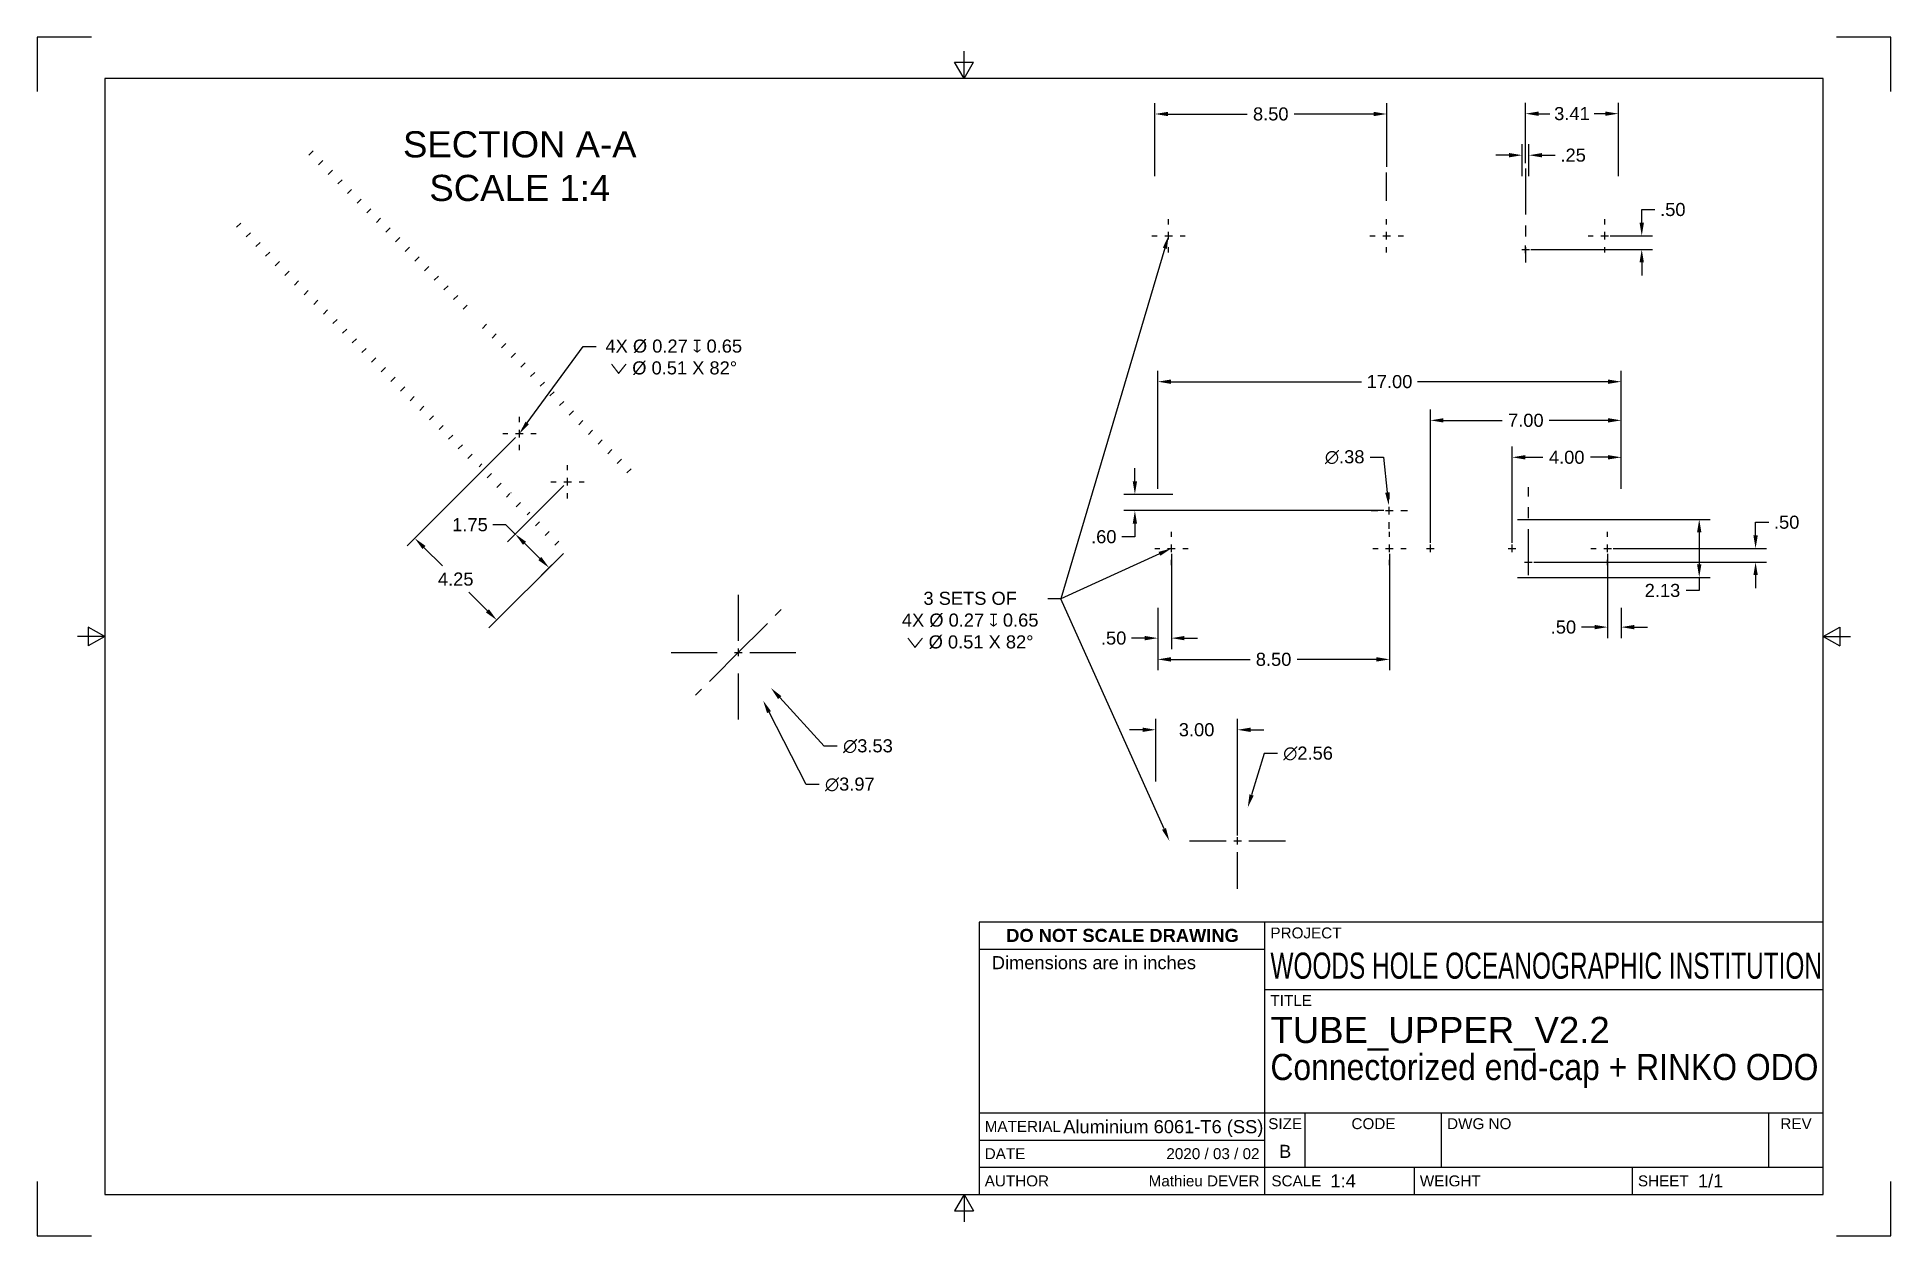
# Paper-space layout 'Sheet1' of a CAD drawing. Header units: inches. Extents: x 0 to 17, y 0 to 11.
import ezdxf
from ezdxf import colors
from ezdxf.entities.mleader import LeaderData, LeaderLine
from ezdxf.enums import TextEntityAlignment as Align
from ezdxf.math import Vec2, Vec3

# ---------------------------------------------------------------- set-up
doc = ezdxf.new("R2010")
doc.units = ezdxf.units.IN
doc.header["$LTSCALE"] = 0.75
doc.header["$MEASUREMENT"] = 0
doc.linetypes.add('CENTER2', pattern=[1.125, 0.75, -0.125, 0.125, -0.125])
for name, color, linetype, lineweight in [('Annotations', 7, 'Continuous', 25), ('Center Lines', 7, 'CENTER2', 25), ('Dimensions', 7, 'Continuous', 25), ('Hatching', 7, 'Continuous', 25)]:
    doc.layers.add(name, color=color, linetype=linetype, lineweight=lineweight)
doc.layers.add('Border', color=7, linetype='Continuous')
doc.layers.add('Titleblock', color=7, linetype='Continuous')
doc.styles.add('FusionTitle', font='Arial Unicode.ttf')
doc.styles.get("Standard").update_dxf_attribs({"font": 'Arial.ttf'})
doc.dimstyles.get("Standard").update_dxf_attribs({"dimtxt": 0.12, "dimasz": 0.12, "dimexe": 0.1, "dimexo": 0.05, "dimgap": 0.06, "dimtad": 0, "dimtih": 1, "dimtoh": 1, "dimzin": 4, "dimdsep": 46, "dimtxsty": 'Standard', "dimcen": 0, "dimclrd": 256, "dimclre": 256, "dimclrt": 256, "dimadec": 3, "dimazin": 1, "dimtp": 0.01, "dimtm": 0.01, "dimtfac": 1, "dimtofl": 0, "dimtmove": 0, "dimatfit": 3, "dimfxl": 1, "dimtolj": 1, "dimtzin": 4, "dimarcsym": 1})

# ---------------------------------------------------------------- blocks, each defined once
blk = doc.blocks.new('ANSI_B_SHEET')
at = {"layer": 'Border'}
for p, q in [((0.5, 11), (0, 11)), ((0, 11), (0, 10.5)), ((17, 11), (16.5, 11)), ((17, 10.5), (17, 11)), ((8.413, 10.77), (8.587, 10.77)), ((8.5, 10.62), (8.413, 10.77)), ((8.5, 10.62), (8.5, 10.87)), ((8.5, 10.62), (8.587, 10.77)), ((16.38, 10.62), (0.62, 10.62)), ((0.62, 10.62), (0.62, 0.38)), ((16.38, 0.38), (16.38, 10.62)), ((0.62, 5.5), (0.37, 5.5)), ((0.47, 5.587), (0.47, 5.413)), ((0.62, 5.5), (0.47, 5.587)), ((0.62, 5.5), (0.47, 5.413)), ((16.38, 5.5), (16.53, 5.587)), ((16.38, 5.5), (16.63, 5.5)), ((16.38, 5.5), (16.53, 5.413)), ((16.53, 5.587), (16.53, 5.413)), ((0, 0.5), (0, 0)), ((0.62, 0.38), (16.38, 0.38)), ((8.5, 0.38), (8.413, 0.23)), ((8.5, 0.38), (8.5, 0.13)), ((8.5, 0.38), (8.587, 0.23)), ((17, 0), (17, 0.5)), ((8.413, 0.23), (8.587, 0.23)), ((0, 0), (0.5, 0)), ((16.5, 0), (17, 0))]:
    blk.add_line(p, q, dxfattribs=at)
blk = doc.blocks.new('*U18')
at = {"layer": 'Center Lines', "color": 0, "ltscale": 0.75, "transparency": 16777216}
for p, q in [((-0.153, 0), (-0.105, 0)), ((0, 0.105), (0, 0.153)), ((0.105, 0), (0.153, 0)), ((0, -0.153), (0, -0.105))]:
    blk.add_line(p, q, dxfattribs=at)
at = {"layer": 'Center Lines', "color": 0, "linetype": 'Continuous', "ltscale": 0.75, "transparency": 16777216}
for p, q in [((-0.035, 0), (0.035, 0)), ((0, -0.035), (0, 0.035))]:
    blk.add_line(p, q, dxfattribs=at)
blk = doc.blocks.new('*U19')
at = {"layer": 'Center Lines', "color": 0, "ltscale": 0.75, "transparency": 16777216}
for p, q in [((-0.153, 0), (-0.105, 0)), ((0, 0.105), (0, 0.153)), ((0.105, 0), (0.153, 0)), ((0, -0.153), (0, -0.105))]:
    blk.add_line(p, q, dxfattribs=at)
at = {"layer": 'Center Lines', "color": 0, "linetype": 'Continuous', "ltscale": 0.75, "transparency": 16777216}
for p, q in [((-0.035, 0), (0.035, 0)), ((0, -0.035), (0, 0.035))]:
    blk.add_line(p, q, dxfattribs=at)
blk = doc.blocks.new('*U20')
at = {"layer": 'Center Lines', "color": 0, "linetype": 'Continuous', "ltscale": 0.75, "transparency": 16777216}
for p, q in [((-0.035, 0), (0.035, 0)), ((0, -0.035), (0, 0.035))]:
    blk.add_line(p, q, dxfattribs=at)
blk = doc.blocks.new('*U21')
at = {"layer": 'Center Lines', "color": 0, "linetype": 'Continuous', "ltscale": 0.75, "transparency": 16777216}
for p, q in [((-0.035, 0), (0.035, 0)), ((0, -0.035), (0, 0.035))]:
    blk.add_line(p, q, dxfattribs=at)
blk = doc.blocks.new('*U22')
at = {"layer": 'Center Lines', "color": 0, "linetype": 'Continuous', "ltscale": 0.75, "transparency": 16777216}
for p, q in [((-0.035, 0), (0.035, 0)), ((0, -0.035), (0, 0.035))]:
    blk.add_line(p, q, dxfattribs=at)
blk = doc.blocks.new('*U23')
at = {"layer": 'Center Lines', "color": 0, "ltscale": 0.75, "transparency": 16777216}
for p, q in [((-0.153, 0), (-0.105, 0)), ((0, 0.105), (0, 0.153)), ((0.105, 0), (0.153, 0)), ((0, -0.153), (0, -0.105))]:
    blk.add_line(p, q, dxfattribs=at)
at = {"layer": 'Center Lines', "color": 0, "linetype": 'Continuous', "ltscale": 0.75, "transparency": 16777216}
for p, q in [((-0.035, 0), (0.035, 0)), ((0, -0.035), (0, 0.035))]:
    blk.add_line(p, q, dxfattribs=at)
blk = doc.blocks.new('*U24')
at = {"layer": 'Center Lines', "color": 0, "ltscale": 0.75, "transparency": 16777216}
blk.add_line((0, -0.403125), (0, 0.403125), dxfattribs=at)
blk = doc.blocks.new('*U25')
at = {"layer": 'Center Lines', "color": 0, "ltscale": 0.75, "transparency": 16777216}
for p, q in [((-0.167, 0), (-0.105, 0)), ((0, 0.105), (0, 0.167)), ((0.105, 0), (0.167, 0)), ((0, -0.167), (0, -0.105))]:
    blk.add_line(p, q, dxfattribs=at)
at = {"layer": 'Center Lines', "color": 0, "linetype": 'Continuous', "ltscale": 0.75, "transparency": 16777216}
for p, q in [((-0.035, 0), (0.035, 0)), ((0, -0.035), (0, 0.035))]:
    blk.add_line(p, q, dxfattribs=at)
blk = doc.blocks.new('*D26')
at = {"layer": 'Defpoints', "color": 0, "transparency": 16777216}
for p in [(13.527, 7.144), (14.527, 6.804), (13.527, 6.308)]:
    blk.add_point(p, dxfattribs=at)
at = {"layer": 'Dimensions', "lineweight": -2, "transparency": 16777216}
for p, q in [((13.527, 6.358), (13.527, 7.244)), ((13.647, 7.144), (13.809, 7.144)), ((14.407, 7.144), (14.245, 7.144)), ((14.527, 6.854), (14.527, 7.244))]:
    blk.add_line(p, q, dxfattribs=at)
at = {"layer": 'Dimensions', "transparency": 16777216}
for points in [[(13.647, 7.164), (13.647, 7.124), (13.527, 7.144)], [(14.407, 7.164), (14.407, 7.124), (14.527, 7.144)]]:
    blk.add_solid(points, dxfattribs=at)
at = {"layer": 'Dimensions', "transparency": 16777216, "insert": (14.027, 7.144), "char_height": 0.12, "attachment_point": 5}
blk.add_mtext('\\A1;4.00', dxfattribs=at)
blk = doc.blocks.new('*D27')
at = {"layer": 'Defpoints', "color": 0, "transparency": 16777216}
for p in [(14.527, 7.483), (14.527, 6.804), (12.777, 6.308)]:
    blk.add_point(p, dxfattribs=at)
at = {"layer": 'Dimensions', "lineweight": -2, "transparency": 16777216}
for p, q in [((12.777, 6.358), (12.777, 7.583)), ((12.897, 7.483), (13.436, 7.483)), ((14.407, 7.483), (13.867, 7.483)), ((14.527, 6.854), (14.527, 7.583))]:
    blk.add_line(p, q, dxfattribs=at)
at = {"layer": 'Dimensions', "transparency": 16777216}
for points in [[(12.897, 7.503), (12.897, 7.463), (12.777, 7.483)], [(14.407, 7.503), (14.407, 7.463), (14.527, 7.483)]]:
    blk.add_solid(points, dxfattribs=at)
at = {"layer": 'Dimensions', "transparency": 16777216, "insert": (13.652, 7.483), "char_height": 0.12, "attachment_point": 5}
blk.add_mtext('\\A1;7.00', dxfattribs=at)
blk = doc.blocks.new('*D28')
at = {"layer": 'Defpoints', "color": 0, "transparency": 16777216}
for p in [(10.277, 7.838), (10.277, 6.804), (14.527, 6.804)]:
    blk.add_point(p, dxfattribs=at)
at = {"layer": 'Dimensions', "lineweight": -2, "transparency": 16777216}
for p, q in [((10.277, 6.854), (10.277, 7.938)), ((10.397, 7.838), (12.145, 7.838)), ((14.407, 7.838), (12.658, 7.838)), ((14.527, 6.854), (14.527, 7.938))]:
    blk.add_line(p, q, dxfattribs=at)
at = {"layer": 'Dimensions', "transparency": 16777216}
for points in [[(10.397, 7.858), (10.397, 7.818), (10.277, 7.838)], [(14.407, 7.858), (14.407, 7.818), (14.527, 7.838)]]:
    blk.add_solid(points, dxfattribs=at)
at = {"layer": 'Dimensions', "transparency": 16777216, "insert": (12.402, 7.838), "char_height": 0.12, "attachment_point": 5}
blk.add_mtext('\\A1;17.00', dxfattribs=at)
blk = doc.blocks.new('*D29')
at = {"layer": 'Defpoints', "color": 0, "transparency": 16777216}
for p in [(14.402, 6.308), (15.759, 6.308), (13.675, 6.183)]:
    blk.add_point(p, dxfattribs=at)
at = {"layer": 'Dimensions', "lineweight": -2, "transparency": 16777216}
for p, q in [((15.759, 6.428), (15.759, 6.548)), ((15.759, 6.548), (15.879, 6.548)), ((14.452, 6.308), (15.859, 6.308)), ((13.725, 6.183), (15.859, 6.183)), ((15.759, 6.063), (15.759, 5.943))]:
    blk.add_line(p, q, dxfattribs=at)
at = {"layer": 'Dimensions', "transparency": 16777216}
for points in [[(15.739, 6.428), (15.779, 6.428), (15.759, 6.308)], [(15.739, 6.063), (15.779, 6.063), (15.759, 6.183)]]:
    blk.add_solid(points, dxfattribs=at)
at = {"layer": 'Dimensions', "transparency": 16777216, "insert": (16.044, 6.548), "char_height": 0.12, "attachment_point": 5}
blk.add_mtext('\\A1;.50', dxfattribs=at)
blk = doc.blocks.new('*D30')
at = {"layer": 'Defpoints', "color": 0, "transparency": 16777216}
for p in [(13.527, 6.575), (13.527, 6.042), (15.242, 6.042)]:
    blk.add_point(p, dxfattribs=at)
at = {"layer": 'Dimensions', "lineweight": -2, "transparency": 16777216}
for p, q in [((13.577, 6.575), (15.342, 6.575)), ((15.242, 6.455), (15.242, 6.162)), ((13.577, 6.042), (15.342, 6.042)), ((15.242, 6.042), (15.242, 5.922)), ((15.242, 5.922), (15.122, 5.922))]:
    blk.add_line(p, q, dxfattribs=at)
at = {"layer": 'Dimensions', "transparency": 16777216}
for points in [[(15.222, 6.455), (15.262, 6.455), (15.242, 6.575)], [(15.222, 6.162), (15.262, 6.162), (15.242, 6.042)]]:
    blk.add_solid(points, dxfattribs=at)
at = {"layer": 'Dimensions', "transparency": 16777216, "insert": (14.905, 5.922), "char_height": 0.12, "attachment_point": 5}
blk.add_mtext('\\A1;2.13', dxfattribs=at)
blk = doc.blocks.new('*D31')
at = {"layer": 'Defpoints', "color": 0, "transparency": 16777216}
for p in [(14.402, 6.308), (14.527, 5.812), (14.402, 5.586)]:
    blk.add_point(p, dxfattribs=at)
at = {"layer": 'Dimensions', "lineweight": -2, "transparency": 16777216}
for p, q in [((14.402, 6.258), (14.402, 5.486)), ((14.527, 5.762), (14.527, 5.486)), ((14.282, 5.586), (14.162, 5.586)), ((14.647, 5.586), (14.767, 5.586))]:
    blk.add_line(p, q, dxfattribs=at)
at = {"layer": 'Dimensions', "transparency": 16777216}
for points in [[(14.282, 5.606), (14.282, 5.566), (14.402, 5.586)], [(14.647, 5.606), (14.647, 5.566), (14.527, 5.586)]]:
    blk.add_solid(points, dxfattribs=at)
at = {"layer": 'Dimensions', "transparency": 16777216, "insert": (13.997, 5.586), "char_height": 0.12, "attachment_point": 5}
blk.add_mtext('\\A1;.50', dxfattribs=at)
blk = doc.blocks.new('*D32')
at = {"layer": 'Defpoints', "color": 0, "transparency": 16777216}
for p in [(10.402, 6.308), (10.277, 5.812), (10.277, 5.485)]:
    blk.add_point(p, dxfattribs=at)
at = {"layer": 'Dimensions', "lineweight": -2, "transparency": 16777216}
for p, q in [((10.402, 6.258), (10.402, 5.385)), ((10.277, 5.762), (10.277, 5.385)), ((10.157, 5.485), (10.037, 5.485)), ((10.522, 5.485), (10.642, 5.485))]:
    blk.add_line(p, q, dxfattribs=at)
at = {"layer": 'Dimensions', "transparency": 16777216}
for points in [[(10.157, 5.505), (10.157, 5.465), (10.277, 5.485)], [(10.522, 5.505), (10.522, 5.465), (10.402, 5.485)]]:
    blk.add_solid(points, dxfattribs=at)
at = {"layer": 'Dimensions', "transparency": 16777216, "insert": (9.872, 5.485), "char_height": 0.12, "attachment_point": 5}
blk.add_mtext('\\A1;.50', dxfattribs=at)
blk = doc.blocks.new('*D33')
at = {"layer": 'Defpoints', "color": 0, "transparency": 16777216}
for p in [(12.402, 6.308), (10.277, 5.812), (12.402, 5.29)]:
    blk.add_point(p, dxfattribs=at)
at = {"layer": 'Dimensions', "lineweight": -2, "transparency": 16777216}
for p, q in [((12.402, 6.258), (12.402, 5.19)), ((10.277, 5.762), (10.277, 5.19)), ((10.397, 5.29), (11.123, 5.29)), ((12.282, 5.29), (11.555, 5.29))]:
    blk.add_line(p, q, dxfattribs=at)
at = {"layer": 'Dimensions', "transparency": 16777216}
for points in [[(10.397, 5.31), (10.397, 5.27), (10.277, 5.29)], [(12.282, 5.31), (12.282, 5.27), (12.402, 5.29)]]:
    blk.add_solid(points, dxfattribs=at)
at = {"layer": 'Dimensions', "transparency": 16777216, "insert": (11.339, 5.29), "char_height": 0.12, "attachment_point": 5}
blk.add_mtext('\\A1;8.50', dxfattribs=at)
blk = doc.blocks.new('*D34')
at = {"layer": 'Defpoints', "color": 0, "transparency": 16777216}
for p in [(12.395, 6.702), (12.405, 6.609)]:
    blk.add_point(p, dxfattribs=at)
at = {"layer": 'Dimensions', "lineweight": -2, "transparency": 16777216}
for p, q in [((12.226, 7.145), (12.346, 7.145)), ((12.346, 7.145), (12.381, 6.821))]:
    blk.add_line(p, q, dxfattribs=at)
at = {"layer": 'Dimensions', "transparency": 16777216}
blk.add_solid([(12.401, 6.824), (12.362, 6.819), (12.395, 6.702)], dxfattribs=at)
at = {"layer": 'Dimensions', "transparency": 16777216, "insert": (11.991, 7.145), "char_height": 0.12, "attachment_point": 5}
blk.add_mtext('\\A1;∅.38', dxfattribs=at)
blk = doc.blocks.new('*D35')
at = {"layer": 'Defpoints', "color": 0, "transparency": 16777216}
for p in [(10.465, 6.804), (10.067, 6.655), (12.4, 6.655)]:
    blk.add_point(p, dxfattribs=at)
at = {"layer": 'Dimensions', "lineweight": -2, "transparency": 16777216}
for p, q in [((10.067, 6.924), (10.067, 7.044)), ((10.415, 6.804), (9.967, 6.804)), ((12.35, 6.655), (9.967, 6.655)), ((10.067, 6.535), (10.067, 6.415)), ((10.067, 6.415), (9.947, 6.415))]:
    blk.add_line(p, q, dxfattribs=at)
at = {"layer": 'Dimensions', "transparency": 16777216}
for points in [[(10.047, 6.924), (10.087, 6.924), (10.067, 6.804)], [(10.047, 6.535), (10.087, 6.535), (10.067, 6.655)]]:
    blk.add_solid(points, dxfattribs=at)
at = {"layer": 'Dimensions', "transparency": 16777216, "insert": (9.782, 6.415), "char_height": 0.12, "attachment_point": 5}
blk.add_mtext('\\A1;.60', dxfattribs=at)
blk = doc.blocks.new('*U36')
at = {"layer": 'Center Lines', "color": 0, "ltscale": 0.75, "transparency": 16777216}
for p, q in [((-0.153, 0), (-0.105, 0)), ((0, 0.105), (0, 0.153)), ((0.105, 0), (0.153, 0)), ((0, -0.153), (0, -0.105))]:
    blk.add_line(p, q, dxfattribs=at)
at = {"layer": 'Center Lines', "color": 0, "linetype": 'Continuous', "ltscale": 0.75, "transparency": 16777216}
for p, q in [((-0.035, 0), (0.035, 0)), ((0, -0.035), (0, 0.035))]:
    blk.add_line(p, q, dxfattribs=at)
blk = doc.blocks.new('*U37')
at = {"layer": 'Center Lines', "color": 0, "ltscale": 0.75, "transparency": 16777216}
for p, q in [((-0.153, 0), (-0.105, 0)), ((0, 0.105), (0, 0.153)), ((0.105, 0), (0.153, 0)), ((0, -0.153), (0, -0.105))]:
    blk.add_line(p, q, dxfattribs=at)
at = {"layer": 'Center Lines', "color": 0, "linetype": 'Continuous', "ltscale": 0.75, "transparency": 16777216}
for p, q in [((-0.035, 0), (0.035, 0)), ((0, -0.035), (0, 0.035))]:
    blk.add_line(p, q, dxfattribs=at)
blk = doc.blocks.new('*U38')
at = {"layer": 'Center Lines', "color": 0, "ltscale": 0.75, "transparency": 16777216}
for p, q in [((-0.153, 0), (-0.105, 0)), ((0, 0.105), (0, 0.153)), ((0.105, 0), (0.153, 0)), ((0, -0.153), (0, -0.105))]:
    blk.add_line(p, q, dxfattribs=at)
at = {"layer": 'Center Lines', "color": 0, "linetype": 'Continuous', "ltscale": 0.75, "transparency": 16777216}
for p, q in [((-0.035, 0), (0.035, 0)), ((0, -0.035), (0, 0.035))]:
    blk.add_line(p, q, dxfattribs=at)
blk = doc.blocks.new('*U39')
at = {"layer": 'Center Lines', "color": 0, "linetype": 'Continuous', "ltscale": 0.75, "transparency": 16777216}
for p, q in [((-0.035, 0), (0.035, 0)), ((0, -0.035), (0, 0.035))]:
    blk.add_line(p, q, dxfattribs=at)
blk = doc.blocks.new('*U40')
at = {"layer": 'Center Lines', "color": 0, "ltscale": 0.75, "transparency": 16777216}
blk.add_line((0, 0.4305), (0, -0.4305), dxfattribs=at)
blk = doc.blocks.new('*D41')
at = {"layer": 'Defpoints', "color": 0, "transparency": 16777216}
for p in [(13.649, 9.052), (14.376, 9.177), (14.715, 9.177)]:
    blk.add_point(p, dxfattribs=at)
at = {"layer": 'Dimensions', "lineweight": -2, "transparency": 16777216}
for p, q in [((14.715, 9.297), (14.715, 9.417)), ((14.715, 9.417), (14.835, 9.417)), ((13.699, 9.052), (14.815, 9.052)), ((14.426, 9.177), (14.815, 9.177)), ((14.715, 8.932), (14.715, 8.812))]:
    blk.add_line(p, q, dxfattribs=at)
at = {"layer": 'Dimensions', "transparency": 16777216}
for points in [[(14.695, 9.297), (14.735, 9.297), (14.715, 9.177)], [(14.695, 8.932), (14.735, 8.932), (14.715, 9.052)]]:
    blk.add_solid(points, dxfattribs=at)
at = {"layer": 'Dimensions', "transparency": 16777216, "insert": (15, 9.417), "char_height": 0.12, "attachment_point": 5}
blk.add_mtext('\\A1;.50', dxfattribs=at)
blk = doc.blocks.new('*D42')
at = {"layer": 'Defpoints', "color": 0, "transparency": 16777216}
for p in [(13.681, 9.916), (13.618, 9.673), (13.681, 9.673)]:
    blk.add_point(p, dxfattribs=at)
at = {"layer": 'Dimensions', "lineweight": -2, "transparency": 16777216}
for p, q in [((13.498, 9.916), (13.378, 9.916)), ((13.618, 9.723), (13.618, 10.016)), ((13.681, 9.723), (13.681, 10.016)), ((13.801, 9.916), (13.921, 9.916))]:
    blk.add_line(p, q, dxfattribs=at)
at = {"layer": 'Dimensions', "transparency": 16777216}
for points in [[(13.498, 9.936), (13.498, 9.896), (13.618, 9.916)], [(13.801, 9.936), (13.801, 9.896), (13.681, 9.916)]]:
    blk.add_solid(points, dxfattribs=at)
at = {"layer": 'Dimensions', "transparency": 16777216, "insert": (14.086, 9.916), "char_height": 0.12, "attachment_point": 5}
blk.add_mtext('\\A1;.25', dxfattribs=at)
blk = doc.blocks.new('*D43')
at = {"layer": 'Defpoints', "color": 0, "transparency": 16777216}
for p in [(14.501, 10.297), (13.649, 9.793), (14.501, 9.673)]:
    blk.add_point(p, dxfattribs=at)
at = {"layer": 'Dimensions', "lineweight": -2, "transparency": 16777216}
for p, q in [((13.649, 9.843), (13.649, 10.397)), ((14.501, 9.723), (14.501, 10.397)), ((13.769, 10.297), (13.871, 10.297)), ((14.381, 10.297), (14.279, 10.297))]:
    blk.add_line(p, q, dxfattribs=at)
at = {"layer": 'Dimensions', "transparency": 16777216}
for points in [[(13.769, 10.317), (13.769, 10.277), (13.649, 10.297)], [(14.381, 10.317), (14.381, 10.277), (14.501, 10.297)]]:
    blk.add_solid(points, dxfattribs=at)
at = {"layer": 'Dimensions', "transparency": 16777216, "insert": (14.075, 10.297), "char_height": 0.12, "attachment_point": 5}
blk.add_mtext('\\A1;3.41', dxfattribs=at)
blk = doc.blocks.new('*U44')
at = {"layer": 'Center Lines', "color": 0, "ltscale": 0.75, "transparency": 16777216}
blk.add_line((0, -0.13), (0, 0.13), dxfattribs=at)
blk = doc.blocks.new('*D45')
at = {"layer": 'Defpoints', "color": 0, "transparency": 16777216}
for p in [(12.376, 10.294), (12.376, 9.758), (10.251, 9.673)]:
    blk.add_point(p, dxfattribs=at)
at = {"layer": 'Dimensions', "lineweight": -2, "transparency": 16777216}
for p, q in [((10.251, 9.723), (10.251, 10.394)), ((12.376, 9.808), (12.376, 10.394)), ((10.371, 10.294), (11.098, 10.294)), ((12.256, 10.294), (11.529, 10.294))]:
    blk.add_line(p, q, dxfattribs=at)
at = {"layer": 'Dimensions', "transparency": 16777216}
for points in [[(10.371, 10.314), (10.371, 10.274), (10.251, 10.294)], [(12.256, 10.314), (12.256, 10.274), (12.376, 10.294)]]:
    blk.add_solid(points, dxfattribs=at)
at = {"layer": 'Dimensions', "transparency": 16777216, "insert": (11.313, 10.294), "char_height": 0.12, "attachment_point": 5}
blk.add_mtext('\\A1;8.50', dxfattribs=at)
blk = doc.blocks.new('*U48')
at = {"layer": 'Center Lines', "color": 0, "ltscale": 0.75, "transparency": 16777216}
for p, q in [((0, 0.105), (0, 0.44)), ((-0.44, 0), (-0.105, 0)), ((0.105, 0), (0.44, 0)), ((0, -0.44), (0, -0.105))]:
    blk.add_line(p, q, dxfattribs=at)
at = {"layer": 'Center Lines', "color": 0, "linetype": 'Continuous', "ltscale": 0.75, "transparency": 16777216}
for p, q in [((-0.035, 0), (0.035, 0)), ((0, -0.035), (0, 0.035))]:
    blk.add_line(p, q, dxfattribs=at)
blk = doc.blocks.new('*D49')
at = {"layer": 'Defpoints', "color": 0, "transparency": 16777216}
for p in [(11.102, 3.931), (10.915, 3.319)]:
    blk.add_point(p, dxfattribs=at)
at = {"layer": 'Dimensions', "lineweight": -2, "transparency": 16777216}
for p, q in [((11.254, 4.426), (11.137, 4.046)), ((11.374, 4.426), (11.254, 4.426))]:
    blk.add_line(p, q, dxfattribs=at)
at = {"layer": 'Dimensions', "transparency": 16777216}
blk.add_solid([(11.118, 4.052), (11.156, 4.04), (11.102, 3.931)], dxfattribs=at)
at = {"layer": 'Dimensions', "transparency": 16777216, "insert": (11.655, 4.426), "char_height": 0.12, "attachment_point": 5}
blk.add_mtext('\\A1;∅2.56', dxfattribs=at)
blk = doc.blocks.new('*D50')
at = {"layer": 'Defpoints', "color": 0, "transparency": 16777216}
for p in [(11.008, 4.644), (10.258, 4.121), (11.008, 3.625)]:
    blk.add_point(p, dxfattribs=at)
at = {"layer": 'Dimensions', "lineweight": -2, "transparency": 16777216}
for p, q in [((10.138, 4.644), (10.018, 4.644)), ((10.258, 4.171), (10.258, 4.744)), ((11.008, 3.675), (11.008, 4.744)), ((11.128, 4.644), (11.248, 4.644))]:
    blk.add_line(p, q, dxfattribs=at)
at = {"layer": 'Dimensions', "transparency": 16777216}
for points in [[(10.138, 4.664), (10.138, 4.624), (10.258, 4.644)], [(11.128, 4.664), (11.128, 4.624), (11.008, 4.644)]]:
    blk.add_solid(points, dxfattribs=at)
at = {"layer": 'Dimensions', "transparency": 16777216, "insert": (10.633, 4.644), "char_height": 0.12, "attachment_point": 5}
blk.add_mtext('\\A1;3.00', dxfattribs=at)
blk = doc.blocks.new('*U53')
at = {"layer": 'Center Lines', "color": 0, "ltscale": 0.75, "transparency": 16777216}
for p, q in [((0, 0.105), (0, 0.616)), ((-0.616, 0), (-0.105, 0)), ((0.105, 0), (0.616, 0)), ((0, -0.616), (0, -0.105))]:
    blk.add_line(p, q, dxfattribs=at)
at = {"layer": 'Center Lines', "color": 0, "linetype": 'Continuous', "ltscale": 0.75, "transparency": 16777216}
for p, q in [((-0.035, 0), (0.035, 0)), ((0, -0.035), (0, 0.035))]:
    blk.add_line(p, q, dxfattribs=at)
blk = doc.blocks.new('*U54')
at = {"layer": 'Center Lines', "color": 0, "ltscale": 0.75, "transparency": 16777216}
blk.add_line((0.212, 0.212), (-0.212, -0.212), dxfattribs=at)
blk = doc.blocks.new('*U55')
at = {"layer": 'Center Lines', "color": 0, "ltscale": 0.75, "transparency": 16777216}
blk.add_line((-0.212, -0.212), (0.212, 0.212), dxfattribs=at)
blk = doc.blocks.new('*D59')
at = {"layer": 'Defpoints', "color": 0, "transparency": 16777216}
for p in [(6.134, 5.68), (6.729, 5.028)]:
    blk.add_point(p, dxfattribs=at)
at = {"layer": 'Dimensions', "lineweight": -2, "transparency": 16777216}
for p, q in [((7.218, 4.493), (6.81, 4.94)), ((7.338, 4.493), (7.218, 4.493))]:
    blk.add_line(p, q, dxfattribs=at)
at = {"layer": 'Dimensions', "transparency": 16777216}
blk.add_solid([(6.825, 4.953), (6.795, 4.926), (6.729, 5.028)], dxfattribs=at)
at = {"layer": 'Dimensions', "transparency": 16777216, "insert": (7.619, 4.493), "char_height": 0.12, "attachment_point": 5}
blk.add_mtext('\\A1;∅3.53', dxfattribs=at)
blk = doc.blocks.new('*D60')
at = {"layer": 'Defpoints', "color": 0, "transparency": 16777216}
for p in [(6.205, 5.795), (6.658, 4.912)]:
    blk.add_point(p, dxfattribs=at)
at = {"layer": 'Dimensions', "lineweight": -2, "transparency": 16777216}
for p, q in [((7.052, 4.142), (6.712, 4.806)), ((7.172, 4.142), (7.052, 4.142))]:
    blk.add_line(p, q, dxfattribs=at)
at = {"layer": 'Dimensions', "transparency": 16777216}
blk.add_solid([(6.73, 4.815), (6.694, 4.797), (6.658, 4.912)], dxfattribs=at)
at = {"layer": 'Dimensions', "transparency": 16777216, "insert": (7.453, 4.142), "char_height": 0.12, "attachment_point": 5}
blk.add_mtext('\\A1;∅3.97', dxfattribs=at)
blk = doc.blocks.new('*U61')
at = {"layer": 'Center Lines', "color": 0, "ltscale": 0.75, "transparency": 16777216}
for p, q in [((-0.153, 0), (-0.105, 0)), ((0, 0.105), (0, 0.153)), ((0.105, 0), (0.153, 0)), ((0, -0.153), (0, -0.105))]:
    blk.add_line(p, q, dxfattribs=at)
at = {"layer": 'Center Lines', "color": 0, "linetype": 'Continuous', "ltscale": 0.75, "transparency": 16777216}
for p, q in [((-0.035, 0), (0.035, 0)), ((0, -0.035), (0, 0.035))]:
    blk.add_line(p, q, dxfattribs=at)
blk = doc.blocks.new('*U62')
at = {"layer": 'Center Lines', "color": 0, "ltscale": 0.75, "transparency": 16777216}
for p, q in [((-0.153, 0), (-0.105, 0)), ((0, 0.105), (0, 0.153)), ((0.105, 0), (0.153, 0)), ((0, -0.153), (0, -0.105))]:
    blk.add_line(p, q, dxfattribs=at)
at = {"layer": 'Center Lines', "color": 0, "linetype": 'Continuous', "ltscale": 0.75, "transparency": 16777216}
for p, q in [((-0.035, 0), (0.035, 0)), ((0, -0.035), (0, 0.035))]:
    blk.add_line(p, q, dxfattribs=at)
blk = doc.blocks.new('*D63')
at = {"layer": 'Defpoints', "color": 0, "transparency": 16777216}
for p in [(4.865, 6.92), (4.385, 6.44), (4.863, 6.299)]:
    blk.add_point(p, dxfattribs=at)
at = {"layer": 'Dimensions', "lineweight": -2, "transparency": 16777216}
for p, q in [((4.83, 6.885), (4.315, 6.369)), ((4.3, 6.525), (4.18, 6.525)), ((4.385, 6.44), (4.3, 6.525)), ((4.61, 6.216), (4.47, 6.355)), ((4.827, 6.263), (4.624, 6.06))]:
    blk.add_line(p, q, dxfattribs=at)
at = {"layer": 'Dimensions', "transparency": 16777216}
for points in [[(4.484, 6.369), (4.456, 6.341), (4.385, 6.44)], [(4.624, 6.23), (4.596, 6.201), (4.695, 6.131)]]:
    blk.add_solid(points, dxfattribs=at)
at = {"layer": 'Dimensions', "transparency": 16777216, "insert": (3.97, 6.525), "char_height": 0.12, "attachment_point": 5}
blk.add_mtext('\\A1;1.75', dxfattribs=at)
blk = doc.blocks.new('*D64')
at = {"layer": 'Defpoints', "color": 0, "transparency": 16777216}
for p in [(4.423, 7.362), (3.463, 6.402), (4.863, 6.299)]:
    blk.add_point(p, dxfattribs=at)
at = {"layer": 'Dimensions', "lineweight": -2, "transparency": 16777216}
for p, q in [((4.388, 7.327), (3.393, 6.331)), ((3.548, 6.317), (3.718, 6.147)), ((4.827, 6.263), (4.144, 5.58)), ((4.13, 5.736), (3.96, 5.906))]:
    blk.add_line(p, q, dxfattribs=at)
at = {"layer": 'Dimensions', "transparency": 16777216}
for points in [[(3.562, 6.331), (3.534, 6.303), (3.463, 6.402)], [(4.144, 5.75), (4.116, 5.721), (4.215, 5.651)]]:
    blk.add_solid(points, dxfattribs=at)
at = {"layer": 'Dimensions', "transparency": 16777216, "insert": (3.839, 6.026), "char_height": 0.12, "attachment_point": 5}
blk.add_mtext('\\A1;4.25', dxfattribs=at)
blk = doc.blocks.new('MATERIAL')
at = {"layer": 'Titleblock'}
for p, q in [((0, 2.5), (-7.74, 2.5)), ((-7.74, 2.5), (-7.74, 0)), ((-5.12, 0), (-5.12, 2.5)), ((0, 0), (0, 2.5)), ((-5.12, 1.88), (0, 1.88)), ((-7.74, 0.75), (0, 0.75)), ((-4.75, 0.25), (-4.75, 0.75)), ((-3.5, 0.25), (-3.5, 0.75)), ((-0.5, 0.25), (-0.5, 0.75)), ((-7.74, 0.5), (-5.12, 0.5)), ((-7.74, 0.25), (0, 0.25)), ((-3.75, 0), (-3.75, 0.25)), ((-1.75, 0), (-1.75, 0.25)), ((-7.74, 0), (0, 0))]:
    blk.add_line(p, q, dxfattribs=at)
blk.add_lwpolyline([(-7.74, 2.25), (-5.12, 2.25), (-5.12, 2.5), (-7.74, 2.5)], close=True, dxfattribs=at)
at = {"layer": 'Titleblock', "style": 'FusionTitle'}
for s, p in [('PROJECT', (-5.07, 2.45)), ('TITLE', (-5.07, 1.83)), ('DWG NO', (-3.45, 0.7))]:
    blk.add_text(s, height=0.1, dxfattribs=at).set_placement(p, align=Align.TOP_LEFT)
for s, p in [('SIZE', (-4.935, 0.7)), ('CODE', (-4.125, 0.7)), ('REV', (-0.25, 0.7))]:
    blk.add_text(s, height=0.1, dxfattribs=at).set_placement(p, align=Align.TOP_CENTER)
for s, p in [('MATERIAL', (-7.69, 0.625)), ('DATE', (-7.69, 0.375)), ('AUTHOR', (-7.69, 0.125)), ('SCALE', (-5.061, 0.125)), ('WEIGHT', (-3.7, 0.125)), ('SHEET', (-1.7, 0.125))]:
    blk.add_text(s, height=0.1, dxfattribs=at).set_placement(p, align=Align.MIDDLE_LEFT)
at = {"layer": 'Titleblock', "char_height": 0.12, "attachment_point": 1}
for s, width, insert in [('\\pi0.1323;{\\fArial|b1|i0|c0|p34;DO NOT SCALE DRAWING}', 2.375, (-7.625, 2.4375)), ('Dimensions are in inches', 2.0625, (-7.625, 2.1875))]:
    blk.add_mtext_dynamic_manual_height_columns(s, width=width, gutter_width=0.6, heights=[0], dxfattribs=dict(at, insert=insert))
at = {"layer": 'Titleblock', "style": 'FusionTitle'}
blk.add_attdef('PROJECT', (-5.07, 1.98), '', height=0.24, dxfattribs=at)
for tag, height, p in [('TITLE_1', 0.24, (-5.07, 1.63)), ('TITLE_2', 0.24, (-5.07, 1.29)), ('TITLE_3', 0.12, (-5.07, 0.95))]:
    blk.add_attdef(tag, text='', height=height, dxfattribs=at).set_placement(p, align=Align.TOP_LEFT)
at = {"layer": 'Titleblock'}
blk.add_attdef('MATERIAL', text='', height=0.12, dxfattribs=at).set_placement((-5.135, 0.5625), align=Align.RIGHT)
at = {"layer": 'Titleblock', "style": 'FusionTitle'}
for tag, p in [('DATE', (-5.17, 0.375)), ('AUTHOR NAME', (-5.17, 0.125))]:
    blk.add_attdef(tag, text='', height=0.1, dxfattribs=at).set_placement(p, align=Align.MIDDLE_RIGHT)
for tag, p in [('SIZE', (-4.935, 0.3)), ('CODE', (-4.125, 0.3)), ('REV', (-0.25, 0.3))]:
    blk.add_attdef(tag, text='', height=0.12, dxfattribs=at).set_placement(p, align=Align.BOTTOM_CENTER)
blk.add_attdef('DWG_NO', text='', height=0.12, dxfattribs=at).set_placement((-3.45, 0.3), align=Align.BOTTOM_LEFT)
for tag, p in [('SCALE', (-4.52, 0.125)), ('WEIGHT', (-3.1, 0.125)), ('SHEET', (-1.15, 0.125))]:
    blk.add_attdef(tag, text='', height=0.12, dxfattribs=at).set_placement(p, align=Align.MIDDLE_LEFT)

psp = doc.layouts.new('Sheet1')

# ---------------------------------------------------------------- hatches: boundary and pattern name
at = {"layer": 'Hatching'}
h = psp.add_hatch(dxfattribs=at)
h.set_pattern_fill('ANSI31', color=256, style=0)
edge = h.paths.add_edge_path(flags=0)
edge.add_line((5.5253, 6.9615), (4.0571, 8.4297))
edge.add_ellipse((4.0205, 8.4592), major_axis=(-0.0469, -0.0469), ratio=0.7071068, start_angle=41.33846, end_angle=94.30581, ccw=False)
edge.add_line((4.0072, 8.4022), (5.4866, 6.9228))
edge.add_line((5.4866, 6.9228), (5.5253, 6.9615))
edge = h.paths.add_edge_path(flags=0)
edge.add_line((3.991, 8.4958), (2.5201, 9.9667))
edge.add_line((2.5201, 9.9667), (2.4814, 9.928))
edge.add_line((2.4814, 9.928), (3.9634, 8.4459))
edge.add_ellipse((4.0205, 8.4592), major_axis=(-0.0469, -0.0469), ratio=0.7071068, start_angle=265.69419, end_angle=318.66154, ccw=False)
h.paths.add_polyline_path([(1.8186, 9.2653), (4.0277, 7.0562), (4.0735, 7.0594), (4.0877, 7.0736), (1.8574, 9.304)], flags=0)
edge = h.paths.add_edge_path(flags=0)
edge.add_line((4.1174, 6.9666), (4.4697, 6.6142))
edge.add_line((4.4697, 6.6142), (4.5155, 6.6174))
edge.add_line((4.5155, 6.6174), (4.5297, 6.6316))
edge.add_line((4.5297, 6.6316), (4.3805, 6.7808))
edge.add_ellipse((4.6449, 7.1417), major_axis=(0.32, 0.32), ratio=0.7071068, start_angle=167.68092, end_angle=192.31908, ccw=False)
edge.add_line((4.284, 6.8774), (4.1348, 7.0266))
edge.add_line((4.1348, 7.0266), (4.1206, 7.0124))
edge.add_line((4.1206, 7.0124), (4.1174, 6.9666))
h.paths.add_polyline_path([(4.5593, 6.5246), (4.8238, 6.2601), (4.8626, 6.2988), (4.5767, 6.5846), (4.5625, 6.5704)], flags=0)

# ---------------------------------------------------------------- block references
at = {"layer": 'Border'}
psp.add_blockref('ANSI_B_SHEET', (0, 0), dxfattribs=at)
at = {"layer": 'Center Lines', "ltscale": 0.75}
for name, p in [('*U44', (12.3759, 9.628)), ('*U40', (13.6494, 9.3622)), ('*U36', (10.3759, 9.1767)), ('*U37', (12.3759, 9.1767)), ('*U38', (14.3759, 9.1767)), ('*U39', (13.6494, 9.0517)), ('*U61', (4.4233, 7.3621)), ('*U62', (4.8652, 6.9201)), ('*U25', (12.3997, 6.6555)), ('*U24', (13.6751, 6.4664)), ('*U18', (10.4016, 6.3083)), ('*U19', (12.4016, 6.3083)), ('*U23', (14.4016, 6.3083)), ('*U20', (12.7766, 6.3083)), ('*U21', (13.5266, 6.3083)), ('*U22', (13.6751, 6.1833)), ('*U53', (6.4314, 5.3539)), ('*U55', (6.6118, 5.5343)), ('*U54', (6.2511, 5.1736)), ('*U48', (11.0083, 3.6253))]:
    psp.add_blockref(name, p, dxfattribs=at)
at = {"layer": 'Titleblock'}
ref = psp.add_blockref('MATERIAL', (16.38, 0.38), dxfattribs=at)
ref.add_attrib('SHEET', '1/1', dxfattribs={"height": 0.12, "style": 'FusionTitle'}).set_placement((15.23, 0.505), align=Align.MIDDLE_LEFT)
ref.add_attrib('SCALE', '1:4', dxfattribs={"height": 0.12, "style": 'FusionTitle'}).set_placement((11.86, 0.505), align=Align.MIDDLE_LEFT)
ref.add_attrib('AUTHOR NAME', 'Mathieu DEVER', dxfattribs={"height": 0.1, "style": 'FusionTitle'}).set_placement((11.21, 0.505), align=Align.MIDDLE_RIGHT)
ref.add_attrib('DATE', '2020 / 03 / 02', dxfattribs={"height": 0.1, "style": 'FusionTitle'}).set_placement((11.21, 0.755), align=Align.MIDDLE_RIGHT)
ref.add_attrib('SIZE', 'B', dxfattribs={"height": 0.12, "style": 'FusionTitle'}).set_placement((11.445, 0.68), align=Align.BOTTOM_CENTER)
ref.add_attrib('PROJECT', 'WOODS HOLE OCEANOGRAPHIC INSTITUTION', (11.31, 2.36), dxfattribs={"height": 0.24, "style": 'FusionTitle', "width": 0.667186})
ref.add_attrib('TITLE_2', 'Connectorized end-cap + RINKO ODO', dxfattribs={"height": 0.24, "style": 'FusionTitle', "width": 0.871391}).set_placement((11.31, 1.67), align=Align.TOP_LEFT)
ref.add_attrib('TITLE_1', 'TUBE_UPPER_V2.2', dxfattribs={"height": 0.24, "style": 'FusionTitle'}).set_placement((11.31, 2.01), align=Align.TOP_LEFT)
ref.add_attrib('MATERIAL', 'Aluminium 6061-T6 (SS)', dxfattribs={"height": 0.12}).set_placement((11.245, 0.9425), align=Align.RIGHT)

# ---------------------------------------------------------------- texts
at = {"layer": 'Annotations', "insert": (4.4264, 10.1359), "char_height": 0.24, "width": 2.24824, "attachment_point": 2}
psp.add_mtext('SECTION A-A\\PSCALE 1:4', dxfattribs=at)

# ---------------------------------------------------------------- dimensions: what is measured, and where the dimension line sits
at = {"layer": 'Dimensions'}
for base, p1, p2, picture, middle in [((12.3759, 10.2939), (10.2509, 9.6727), (12.3759, 9.7581), '*D45', (11.3134, 10.2939)), ((14.5009, 10.2968), (13.6494, 9.7927), (14.5009, 9.6727), '*D43', (14.0752, 10.2968)), ((13.6807, 9.9162), (13.6182, 9.6727), (13.6807, 9.6727), '*D42', (14.0862, 9.9162)), ((10.2766, 7.8381), (14.5266, 6.8043), (10.2766, 6.8043), '*D28', (12.4016, 7.8381)), ((14.5266, 7.4831), (12.7766, 6.3083), (14.5266, 6.8043), '*D27', (13.6516, 7.4831)), ((13.5266, 7.1437), (14.5266, 6.8043), (13.5266, 6.3083), '*D26', (14.0266, 7.1437)), ((10.2766, 5.4846), (10.4016, 6.3083), (10.2766, 5.8123), '*D32', (9.8717, 5.4846)), ((12.4016, 5.29), (10.2766, 5.8123), (12.4016, 6.3083), '*D33', (11.3391, 5.29)), ((14.4016, 5.5858), (14.5266, 5.8123), (14.4016, 6.3083), '*D31', (13.9967, 5.5858)), ((11.0083, 4.6435), (10.2583, 4.1207), (11.0083, 3.6253), '*D50', (10.6333, 4.6435))]:
    dim = psp.add_linear_dim(base=base, p1=p1, p2=p2, dimstyle='Standard', override={"dimlfac": -4, "dimclrd": 256, "dimclre": 256}, dxfattribs=at)
    dim.commit()
    dim.dimension.update_dxf_attribs({"geometry": picture, "text_midpoint": middle})
for base, p1, p2, angle, picture, middle in [((14.7153, 9.1767), (13.6494, 9.0517), (14.3759, 9.1767), 90, '*D41', (15.0002, 9.4167)), ((3.4633, 6.4021), (4.8626, 6.2988), (4.4233, 7.3621), 135, '*D64', (3.8389, 6.0264)), ((10.0666, 6.6555), (10.465, 6.8043), (12.3997, 6.6555), 90, '*D35', (9.7817, 6.4155)), ((4.3852, 6.4401), (4.8626, 6.2988), (4.8652, 6.9201), 135, '*D63', (3.9697, 6.525)), ((15.2419, 6.042), (13.5266, 6.5745), (13.5266, 6.042), 90, '*D30', (14.9051, 5.922)), ((15.7593, 6.3083), (13.6751, 6.1833), (14.4016, 6.3083), 90, '*D29', (16.0442, 6.5483))]:
    dim = psp.add_linear_dim(base=base, p1=p1, p2=p2, angle=angle, dimstyle='Standard', override={"dimlfac": -4, "dimclrd": 256, "dimclre": 256}, dxfattribs=at)
    dim.commit()
    dim.dimension.update_dxf_attribs({"geometry": picture, "text_midpoint": middle})
for p1, p2, picture, middle in [((12.4049, 6.6089), (12.3946, 6.7021), '*D34', (11.991, 7.1446)), ((6.2053, 5.7954), (6.6575, 4.9125), '*D60', (7.4531, 4.142)), ((6.1338, 5.6797), (6.729, 5.0282), '*D59', (7.6189, 4.4932)), ((10.9146, 3.3193), (11.102, 3.9312), '*D49', (11.6547, 4.4264))]:
    dim = psp.add_diameter_dim_2p(p1=p1, p2=p2, dimstyle='Standard', override={"dimlfac": -4}, dxfattribs=at)
    dim.commit()
    dim.dimension.update_dxf_attribs({"geometry": picture, "text_midpoint": middle, "dimtype": 163})

# ---------------------------------------------------------------- leaders
at = {"layer": 'Annotations'}
ml = psp.add_multileader_mtext('Standard', dxfattribs=at)
ml.set_content('', color=256)
ml.set_leader_properties()
ml.build(insert=Vec2(0, 0))
ml.multileader.update_dxf_attribs({"dogleg_length": 0.12, "arrow_head_size": 0.12})
ctx = ml.context
ctx.base_point, ctx.char_height, ctx.arrow_head_size, ctx.landing_gap_size, ctx.plane_origin = Vec3(9.1483, 5.8465), 0.12, 0.12, 0.06, Vec3(10.4003, 9.1541)
ctx.text_align_type = 2
notes = []
notes.append((ctx, [(0, (1, 1, 0), (9.3883, 5.8465), (-1, 0), 0.12, [(0, [(10.3759, 9.1767)], 0, [])])]))
ctx.mtext.insert, ctx.mtext.alignment, ctx.mtext.flow_direction = Vec3(9.2083, 5.9065), 3, 5
ml = psp.add_multileader_mtext('Standard', dxfattribs=at)
ml.set_content('4X %%C 0.27 {\\Famgdt|c0;x\\fArial|b0|i0|c0|p0; }0.65^J{\\Famgdt|c0;w} %%C 0.51 X 82°', color=256)
ml.set_leader_properties()
ml.build(insert=Vec2(0, 0))
ml.multileader.update_dxf_attribs({"dogleg_length": 0.12, "arrow_head_size": 0.12})
ctx = ml.context
ctx.base_point, ctx.char_height, ctx.arrow_head_size, ctx.landing_gap_size, ctx.plane_origin = Vec3(5.1269, 8.1606), 0.12, 0.12, 0.06, Vec3(4.4481, 7.3842)
ctx.text_align_type = 1
notes.append((ctx, [(0, (1, 1, 0), (5.0069, 8.1606), (1, 0), 0.12, [(0, [(4.4233, 7.3621)], 0, [])])]))
ctx.mtext.insert, ctx.mtext.width, ctx.mtext.alignment, ctx.mtext.flow_direction = Vec3(5.8386, 8.2247), 1.490064, 2, 5
ml = psp.add_multileader_mtext('Standard', dxfattribs=at)
ml.set_content('3 SETS OF^J4X %%C 0.27 {\\Famgdt|c0;x} 0.65^J{\\Famgdt|c0;w} %%C 0.51 X 82°', color=256)
ml.set_leader_properties()
ml.build(insert=Vec2(0, 0))
ml.multileader.update_dxf_attribs({"dogleg_length": 0.12, "arrow_head_size": 0.12})
ctx = ml.context
ctx.base_point, ctx.char_height, ctx.arrow_head_size, ctx.landing_gap_size, ctx.plane_origin = Vec3(7.8448, 5.8465), 0.12, 0.12, 0.06, Vec3(10.3857, 6.2791)
ctx.text_align_type = 1
notes.append((ctx, [(0, (1, 1, 0), (9.3883, 5.8465), (-1, 0), 0.12, [(0, [(10.4016, 6.3083)], 0, [])])]))
ctx.mtext.insert, ctx.mtext.alignment, ctx.mtext.flow_direction = Vec3(8.5566, 5.9106), 2, 5
ml = psp.add_multileader_mtext('Standard', dxfattribs=at)
ml.set_content('', color=256)
ml.set_leader_properties()
ml.build(insert=Vec2(0, 0))
ml.multileader.update_dxf_attribs({"dogleg_length": 0.12, "arrow_head_size": 0.12})
ctx = ml.context
ctx.base_point, ctx.char_height, ctx.arrow_head_size, ctx.landing_gap_size, ctx.plane_origin = Vec3(9.1483, 5.8465), 0.12, 0.12, 0.06, Vec3(10.3949, 3.5935)
ctx.text_align_type = 2
notes.append((ctx, [(0, (1, 1, 0), (9.3883, 5.8465), (-1, 0), 0.12, [(0, [(10.3833, 3.6247)], 0, [])])]))
ctx.mtext.insert, ctx.mtext.alignment, ctx.mtext.flow_direction = Vec3(9.2083, 5.9065), 3, 5
for ctx, leaders in notes:
    for number, flags, end, landing, length, lines in leaders:
        leader = LeaderData()
        leader.index, (leader.has_last_leader_line, leader.has_dogleg_vector, leader.attachment_direction) = number, flags
        leader.last_leader_point, leader.dogleg_vector, leader.dogleg_length = Vec3(end), Vec3(landing), length
        for number, points, colour, breaks in lines:
            line = LeaderLine()
            line.index, line.vertices, line.color, line.breaks = number, Vec3.list(points), colors.encode_raw_color(colour), breaks
            leader.lines.append(line)
        ctx.leaders.append(leader)

doc.saveas('drawing.dxf')
